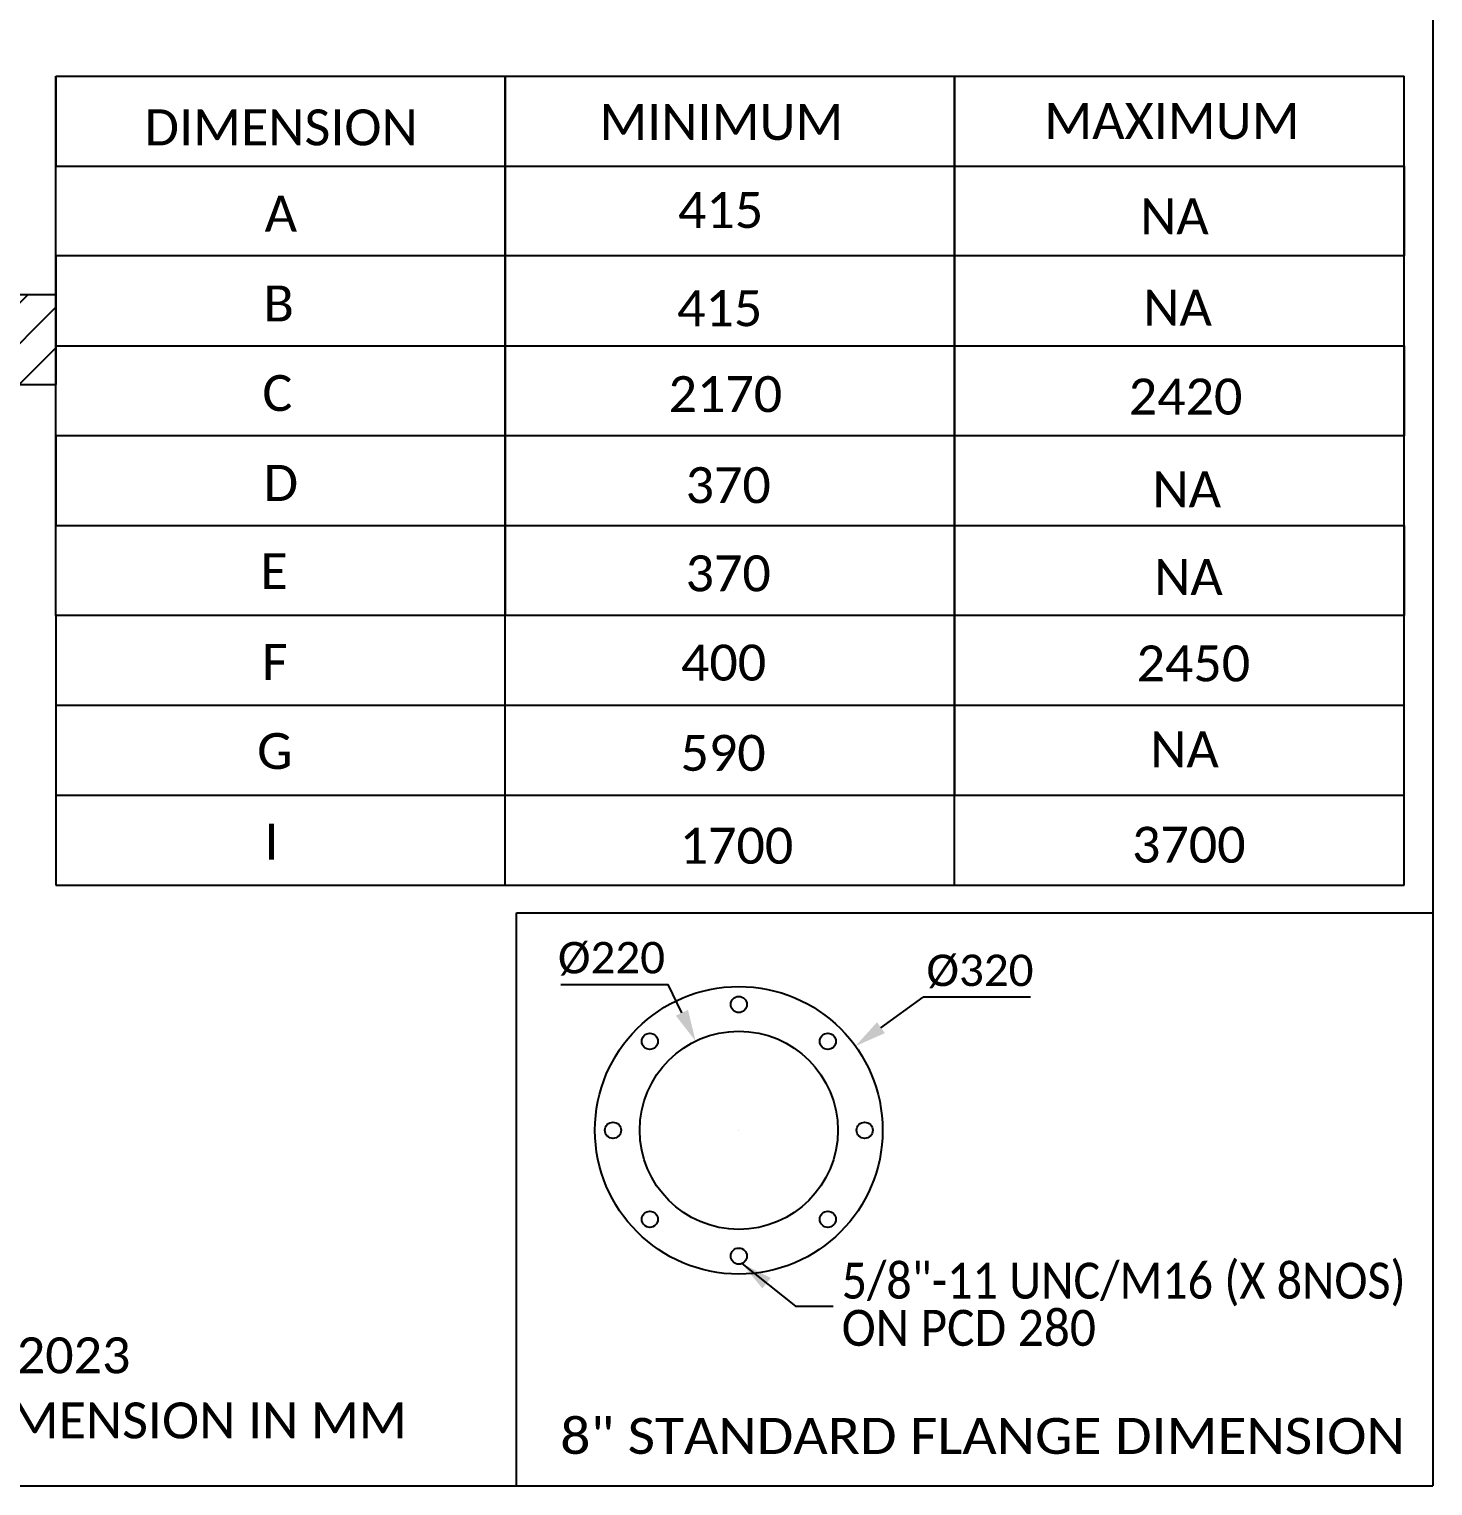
# Model space of a CAD drawing. Header units: millimetres. Extents: x 7589 to 12925, y 625 to 5429.
# Drawn here: x 11364 to 12925, y 625 to 2245 of the extents above; entities that cross this region are included whole.
import ezdxf
from ezdxf.enums import TextEntityAlignment as Align

# ---------------------------------------------------------------- set-up
doc = ezdxf.new("R2010")
doc.units = ezdxf.units.MM
doc.header["$LTSCALE"] = 307.34
doc.header["$PDMODE"] = 3
doc.header["$PDSIZE"] = 8
doc.layers.get('0').update_dxf_attribs({"linetype": 'CONTINUOUS'})
doc.layers.get('Defpoints').update_dxf_attribs({"linetype": 'CONTINUOUS'})
doc.layers.add('02___PRT_ALL_AXES', color=7, linetype='CONTINUOUS')
doc.styles.get("Standard").update_dxf_attribs({"font": 'calibri.ttf'})
doc.dimstyles.new('DIMSTYLE_5', dxfattribs={"dimtxt": 35, "dimasz": 35, "dimexe": 0.08, "dimexo": 1, "dimtad": 1, "dimdsep": 46, "dimtxsty": 'Standard', "dimblk": '_FILLED', "dimblk1": '_FILLED', "dimblk2": '_FILLED', "dimcen": 0.09, "dimazin": 2, "dimtp": 0.01, "dimtm": 0.01, "dimtfac": 1, "dimtofl": 0, "dimtmove": 0, "dimatfit": 1, "dimldrblk": '_FILLED', "dimfxl": 1, "dimtolj": 1, "dimarcsym": 0})
doc.dimstyles.new('DIMSTYLE_6', dxfattribs={"dimtxt": 35, "dimasz": 35, "dimexe": 0.08, "dimexo": 1, "dimtad": 1, "dimdec": 0, "dimdsep": 46, "dimtxsty": 'Standard', "dimblk": '_FILLED', "dimblk1": '_FILLED', "dimblk2": '_FILLED', "dimcen": 0.09, "dimazin": 2, "dimtp": 0.01, "dimtm": 0.01, "dimtfac": 1, "dimtdec": 0, "dimtofl": 0, "dimtmove": 0, "dimatfit": 1, "dimldrblk": '_FILLED', "dimfxl": 1, "dimtolj": 1, "dimarcsym": 0})

# ---------------------------------------------------------------- blocks, each defined once
blk = doc.blocks.new('_FILLED')
at = {"color": 0, "linetype": 'ByBlock'}
blk.add_solid([(0, 0), (-1, 0.214), (-1, -0.214)], dxfattribs=at)
blk = doc.blocks.new('*D43')
at = {"color": 0, "lineweight": -2}
for p in [(12311.4, 1134.4), (12477.8, 1168.4)]:
    blk.add_line(p, (12358.4, 1168.4), dxfattribs=at)
at = {"color": 0}
for p, q in [((12153.2, 1020.2), (12153.4, 1020.2)), ((12153.3, 1020.2), (12153.3, 1020.3))]:
    blk.add_line(p, q, dxfattribs=at)
at = {"layer": 'Defpoints', "color": 0}
for p in [(12283, 1113.9), (12023.5, 926.6)]:
    blk.add_point(p, dxfattribs=at)
at = {"color": 0, "linetype": 'ByBlock', "lineweight": -2, "xscale": 35, "yscale": 35, "zscale": 35, "rotation": 215.8264787222528}
blk.add_blockref('_FILLED', (12283, 1113.9), dxfattribs=at)
at = {"color": 0, "insert": (12362, 1215.7), "char_height": 35, "attachment_point": 1, "line_spacing_factor": 0.9}
blk.add_mtext('\\A1;%%c320', dxfattribs=at)
blk = doc.blocks.new('*D44')
at = {"color": 0, "lineweight": -2}
for p in [(11955.3, 1182.5), (12090, 1151)]:
    blk.add_line(p, (12074.7, 1182.5), dxfattribs=at)
at = {"color": 0}
for p, q in [((12153.2, 1020.2), (12153.4, 1020.2)), ((12153.3, 1020.2), (12153.3, 1020.3))]:
    blk.add_line(p, q, dxfattribs=at)
at = {"layer": 'Defpoints', "color": 0}
for p in [(12105.2, 1119.5), (12201.3, 921)]:
    blk.add_point(p, dxfattribs=at)
at = {"color": 0, "linetype": 'ByBlock', "lineweight": -2, "xscale": 35, "yscale": 35, "zscale": 35, "rotation": 295.83115539381}
blk.add_blockref('_FILLED', (12105.2, 1119.5), dxfattribs=at)
at = {"color": 0, "insert": (12071.2, 1229.8), "char_height": 35, "attachment_point": 3, "line_spacing_factor": 0.9}
blk.add_mtext('\\A1;%%c220', dxfattribs=at)

msp = doc.modelspace()

# ---------------------------------------------------------------- hatches: boundary and pattern name
h = msp.add_hatch()
h.set_pattern_fill('ANSI31', color=0, scale=10)
h.set_pattern_definition([(45, (6654.64, 609.69), (-22.45064, 22.45064), [])])
h.paths.add_polyline_path([(10940.03798, 1950.15493), (10940.03798, 1850.15493), (11034.1168, 1850.15493), (11050.03798, 1850.15493), (11050.03798, 1950.15493)])
h.paths.add_polyline_path([(11050.03798, 1950.15493), (11050.03798, 1850.15493), (11160.03798, 1850.15493), (11160.03798, 1950.15493)])
edge = h.paths.add_edge_path()
edge.add_line((11393.40358, 1950.15493), (10827.61648, 1950.15493))
edge.add_line((10827.61648, 1950.15493), (10570.03802, 1950.15493))
edge.add_line((10570.03802, 1950.15493), (10570.03802, 1850.15493))
edge.add_line((10570.03802, 1850.15493), (10617.52017, 1850.15493))
edge.add_line((10617.52017, 1850.15493), (10860.07538, 1850.15493))
edge.add_line((10860.07538, 1850.15493), (10892.55583, 1850.15493))
edge.add_line((10892.55617, 1850.15493), (11207.52013, 1850.15493))
edge.add_line((11207.52013, 1850.15493), (11207.77895, 1850.15493))
edge.add_line((11207.77895, 1850.15493), (11393.40358, 1850.15493))
edge.add_line((11393.40358, 1850.15493), (11393.40358, 1893.09695))
edge.add_line((11393.40358, 1893.09695), (11393.40358, 1950.15493))

# ---------------------------------------------------------------- linework, layer by layer
at = {"color": 0}
for p, q in [((12925.4311, 2368.25215), (12925.4311, 624.5987)), ((11393.40358, 2193.09695), (11393.40358, 2093.09695)), ((11393.40358, 1593.09695), (11393.40358, 2193.09695)), ((11393.40358, 2193.09695), (11893.40358, 2193.09695)), ((11893.40358, 1393.09695), (11893.40358, 2193.09695)), ((11893.40358, 2193.09695), (11893.40358, 2093.09695)), ((11893.40358, 1293.09695), (11893.40358, 2193.09695)), ((11893.40358, 2193.09695), (12393.40358, 2193.09695)), ((12393.40358, 1393.09695), (12393.40358, 2193.09695)), ((12393.40358, 2193.09695), (12393.40358, 2093.09695)), ((12393.40358, 1293.09695), (12393.40358, 2193.09695)), ((12393.40358, 2193.09695), (12893.40358, 2193.09695)), ((12893.40358, 1593.09695), (12893.40358, 2193.09695)), ((11393.40358, 2093.09695), (11893.40358, 2093.09695)), ((11893.40358, 2093.09695), (11893.40358, 1993.09695)), ((11893.40358, 2093.09695), (12393.40358, 2093.09695)), ((12393.40358, 2093.09695), (12393.40358, 1993.09695)), ((12393.40358, 2093.09695), (12893.40358, 2093.09695)), ((12893.40358, 2093.09695), (12893.40358, 1993.09695)), ((11893.40358, 1993.09695), (11393.40358, 1993.09695)), ((11393.40358, 1993.09695), (11393.40358, 1893.09695)), ((12393.40358, 1993.09695), (11893.40358, 1993.09695)), ((11893.40358, 1993.09695), (11893.40358, 1893.09695)), ((12893.40358, 1993.09695), (12393.40358, 1993.09695)), ((12393.40358, 1993.09695), (12393.40358, 1893.09695)), ((10008.76242, 1950.15493), (11393.40358, 1950.15493)), ((11393.40358, 1950.15493), (11393.40358, 1850.15493)), ((11393.40358, 1893.09695), (11893.40358, 1893.09695)), ((11893.40358, 1893.09695), (11893.40358, 1793.09695)), ((11893.40358, 1893.09695), (12393.40358, 1893.09695)), ((12393.40358, 1893.09695), (12393.40358, 1793.09695)), ((12393.40358, 1893.09695), (12893.40358, 1893.09695)), ((12893.40358, 1893.09695), (12893.40358, 1793.09695)), ((11893.40358, 1793.09695), (11393.40358, 1793.09695)), ((11393.40358, 1793.09695), (11393.40358, 1693.09695)), ((11893.40358, 1793.09695), (11893.40358, 1593.09695)), ((12393.40358, 1793.09695), (11893.40358, 1793.09695)), ((11893.40358, 1793.09695), (11893.40358, 1693.09695)), ((12393.40358, 1793.09695), (12393.40358, 1393.09695)), ((12893.40358, 1793.09695), (12393.40358, 1793.09695)), ((12393.40358, 1793.09695), (12393.40358, 1693.09695)), ((11393.40358, 1693.09695), (11893.40358, 1693.09695)), ((11893.40358, 1693.09695), (12393.40358, 1693.09695)), ((12393.40358, 1693.09695), (12893.40358, 1693.09695)), ((12893.40358, 1693.09695), (12893.40358, 1593.09695)), ((11893.40358, 1593.09695), (11393.40358, 1593.09695)), ((11393.40358, 1593.09695), (11393.40358, 1493.09695)), ((12393.40358, 1593.09695), (11893.40358, 1593.09695)), ((12893.40358, 1593.09695), (12393.40358, 1593.09695)), ((12893.40358, 1293.09695), (12893.40358, 1593.09695)), ((11393.40358, 1493.09695), (12893.40358, 1493.09695)), ((11393.40358, 1493.09695), (11393.40358, 1393.09695)), ((11393.40358, 1393.09695), (12893.40358, 1393.09695)), ((11393.40358, 1393.09695), (11393.40358, 1293.09695)), ((11393.40358, 1293.09695), (12893.40358, 1293.09695)), ((11906.07986, 624.5987), (11906.07986, 1262.08056)), ((11906.07986, 1262.08056), (12925.4311, 1262.08056)), ((7589.3549, 624.5987), (12925.4311, 624.5987))]:
    msp.add_line(p, q, dxfattribs=at)
at = {"color": 0, "linetype": 'Continuous'}
for centre, radius in [((12153.26444, 1020.24086), 160), ((12153.26444, 1160.24086), 9), ((12153.26444, 1020.24086), 110.25), ((12054.26949, 1119.23581), 9), ((12252.25939, 1119.23581), 9), ((12013.26444, 1020.24086), 9), ((12293.26444, 1020.24086), 9), ((12054.26949, 921.24591), 9), ((12252.25939, 921.24591), 9), ((12153.26444, 880.24086), 9)]:
    msp.add_circle(centre, radius, dxfattribs=at)
at = {"layer": '02___PRT_ALL_AXES', "color": 0, "linetype": 'Continuous'}
msp.add_line((10892.55583, 1850.15493), (11393.40358, 1850.15493), dxfattribs=at)

# ---------------------------------------------------------------- texts
at = {"color": 0}
for s, width, p, p2 in [('5/8"-11 UNC/M16 (X 8NOS)', 0.883182, (12267.72382, 832.89765), (12895.13627, 832.89765)), ('ON PCD 280', 0.907676, (12267.72382, 780.39765), (12550.58374, 780.39765)), ('8" STANDARD FLANGE DIMENSION', 1.049585, (11954.61376, 660.14134), (12894.26676, 660.14134))]:
    msp.add_text(s, height=40, dxfattribs=dict(at, width=width)).set_placement(p, p2, align=Align.FIT)
at = {"color": 0, "char_height": 40, "attachment_point": 1}
for s, insert, width in [('DIMENSION', (11492.06038, 2156.14005), 232.1831723), ('MINIMUM', (11998.04446, 2162.18874), 232.1831723), ('MAXIMUM', (12493.07651, 2163.28394), 232.1831723), ('A', (11625.72841, 2060.21158), 53.6649785), ('415', (12085.60499, 2064.20266), 53.6649785), ('NA', (12599.75272, 2057.33545), 53.6649785), ('B', (11624.3594, 1960.21806), 53.6649785), ('415', (12084.56694, 1954.9207), 53.6649785), ('NA', (12603.25737, 1955.70055), 53.6649785), ('C', (11623.2642, 1860.55453), 53.6649785), ('2170', (12075.116, 1859.34779), 53.6649785), ('2420', (12587.14934, 1856.65049), 53.6649785), ('D', (11624.60035, 1760.49672), 53.6649785), ('370', (12094.05281, 1758.07632), 53.6649785), ('NA', (12613.4542, 1753.55021), 53.6649785), ('E', (11621.0957, 1662.36648), 53.6649785), ('370', (12094.05281, 1659.94607), 53.6649785), ('NA', (12615.38176, 1655.94566), 53.6649785), ('F', (11622.7883, 1561.36402), 53.6649785), ('400', (12088.92823, 1560.63861), 53.6649785), ('2450', (12595.81505, 1559.69357), 53.6649785), ('G', (11617.34118, 1462.21299), 53.6649785), ('590', (12088.36174, 1460.20211), 53.6649785), ('NA', (12611.00314, 1464.07268), 53.6649785), ('I', (11625.53887, 1361.30082), 53.6649785), ('1700', (12087.4841, 1356.84591), 53.6649785), ('3700', (12590.71095, 1357.93607), 53.6649785), ('\\A1;DATE: 27-09-2023', (11019.44536, 789.83481), 899.2979963), ('NOTE: ALL DIMENSION IN MM', (11013.44092, 717.38701), 899.2979963)]:
    msp.add_mtext(s, dxfattribs=dict(at, insert=insert, width=width))

# ---------------------------------------------------------------- dimensions: what is measured, and where the dimension line sits
at = {"color": 0}
for p1, p2, text, dimstyle, override, picture, middle in [((12201.30264, 921.00683), (12105.22625, 1119.4749), '%%c220', 'DIMSTYLE_6', {"dimtih": 1, "dimtoh": 1, "dimpost": '<>', "dimtxsty": 'Standard'}, '*D44', (12013.26747, 1182.48064)), ((12023.5375, 926.58767), (12282.99139, 1113.89405), '%%c<>', 'DIMSTYLE_5', {"dimtih": 1, "dimtoh": 1, "dimpost": '<>'}, '*D43', (12419.90343, 1168.36601))]:
    dim = msp.add_diameter_dim_2p(p1=p1, p2=p2, text=text, dimstyle=dimstyle, override=override, dxfattribs=at)
    dim.commit()
    dim.dimension.update_dxf_attribs({"geometry": picture, "text_midpoint": middle, "dimtype": 163})

# ---------------------------------------------------------------- leaders
at = {"color": 0, "linetype": 'Continuous'}
msp.add_leader([(12156.78414, 871.95764), (12216.1955, 824.50463), (12258.13451, 824.50463)], dimstyle='DIMSTYLE_5', override={"dimtad": 0}, dxfattribs=at)

doc.saveas('drawing.dxf')
